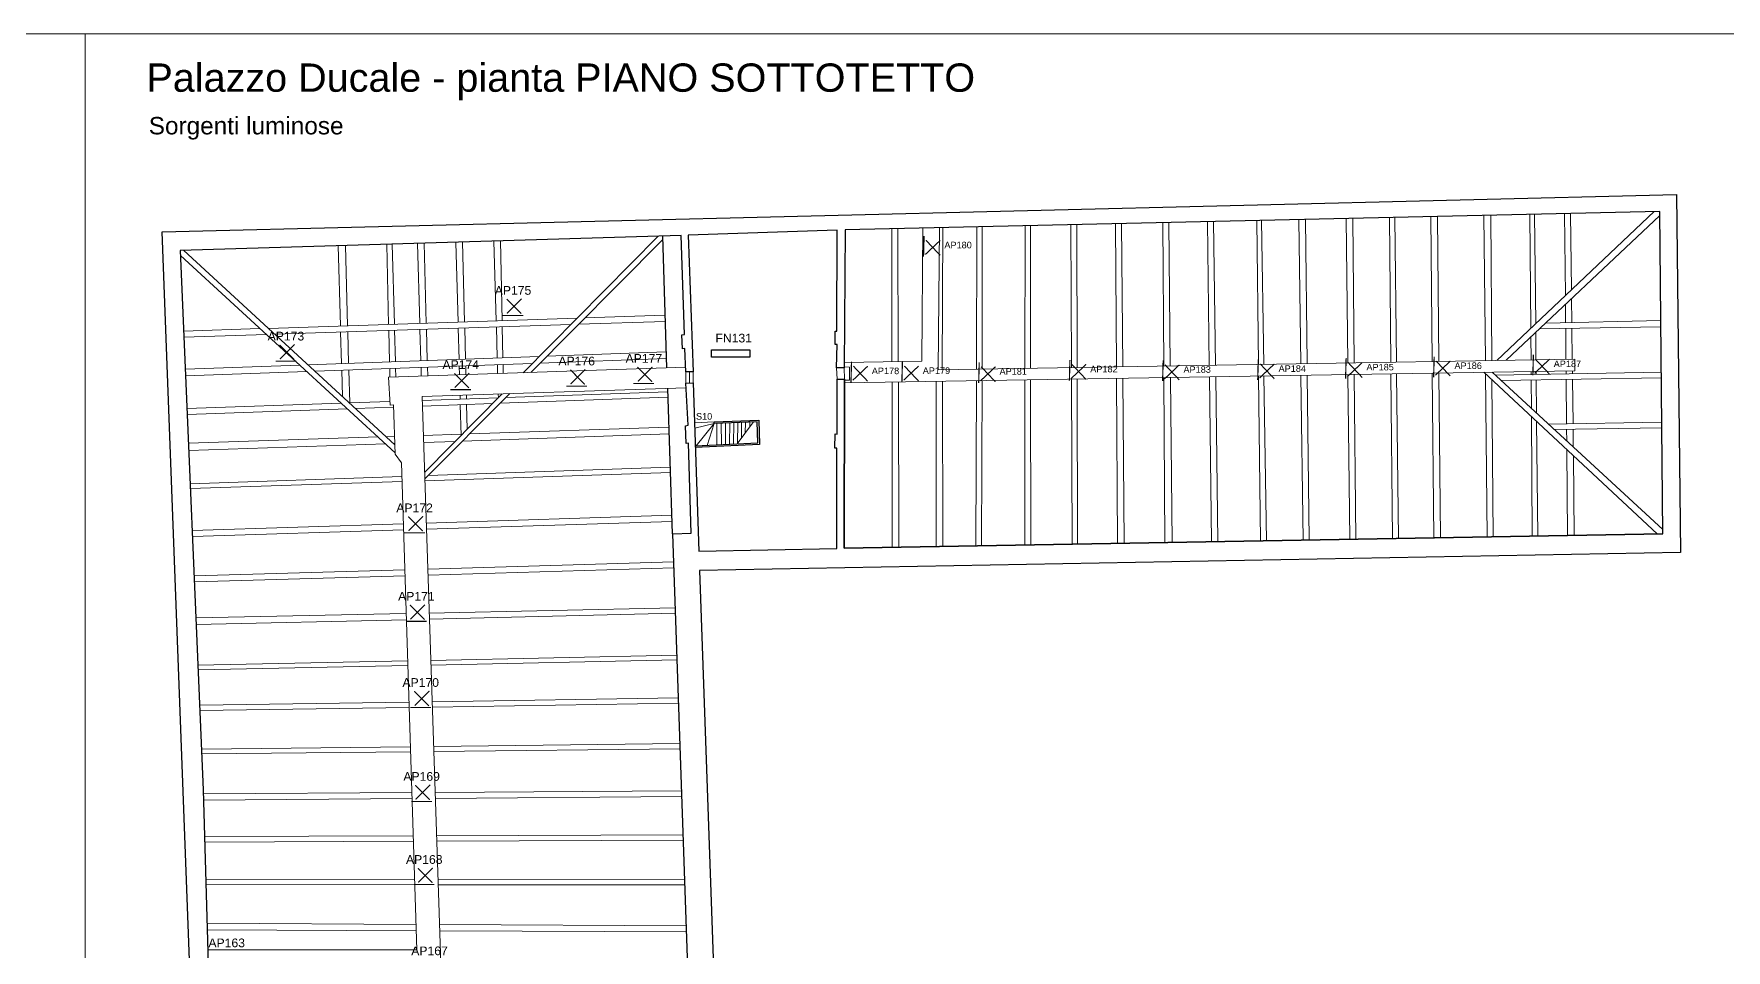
# Model space of a CAD drawing. Header units: millimetres. Extents: x 195 to 76808, y -2861 to 4318.
# Drawn here: x 70770 to 74655, y 2206 to 4309 of the extents above; entities that cross this region are included whole.
import ezdxf

# ---------------------------------------------------------------- set-up
doc = ezdxf.new("R2010")
doc.units = ezdxf.units.MM
for name, color, linetype, lineweight in [('_sottile', 253, 'Continuous', 5), ('LAMPADINE', 30, 'Continuous', 30), ('muri', 7, 'Continuous', 9), ('num.vani', 66, 'Continuous', 9)]:
    doc.layers.add(name, color=color, linetype=linetype, lineweight=lineweight)
doc.styles.add('ducale_200', font='ARIAL.TTF', dxfattribs={"height": 1})
doc.styles.get("Standard").update_dxf_attribs({"font": 'ARIAL.TTF'})

# ---------------------------------------------------------------- blocks, each defined once
blk = doc.blocks.new('re')
at = {"const_width": 0.3}
for points in [[(51.55, 419.05), (51.66, 413.81)], [(55.72, 418.12), (52.08, 414.34)], [(52.09, 417.95), (55.87, 414.31)]]:
    blk.add_lwpolyline(points, dxfattribs=at)

msp = doc.modelspace()

# ---------------------------------------------------------------- linework, layer by layer
at = {"layer": '_sottile'}
for p, q in [((72810.9, 3863.5), (72809, 3557.6)), ((72809, 3557.6), (72631, 3554.9)), ((74307.9, 3535.7), (72631.2, 3507.8)), ((74308.1, 3562.4), (74307.9, 3535.7))]:
    msp.add_line(p, q, dxfattribs=at)
for points in [[(73782.7, 3885.1), (73786.6, 3553.6)], [(73798, 3885.4), (73801.2, 3553.8)], [(73882.1, 3887.3), (73885.3, 3555.3)], [(73894.4, 3887.6), (73898.2, 3555.5)], [(73976.9, 3889.5), (73980.1, 3556.9)], [(73992.2, 3889.8), (73995.4, 3557.1)], [(74099.2, 3892.3), (74102.4, 3558.9)], [(74114.6, 3892.6), (74117, 3559.2)], [(74490, 3901.2), (74129, 3559.4)], [(74503, 3891.9), (74149.9, 3559.7)], [(74204.7, 3894.7), (74206.7, 3633)], [(74215.5, 3894.9), (74217.9, 3643.5)], [(74284.3, 3896.5), (74286.1, 3708.1)], [(74298, 3896.8), (74300.1, 3721.4)], [(72739.9, 3861.4), (72740.3, 3556.5)], [(72753.7, 3861.7), (72754.8, 3556.8)], [(74308.1, 3562.4), (72846.5, 3537.7), (72849.2, 3864.4)], [(72856.8, 3864.6), (72855.2, 3537.8)], [(72934.9, 3866.5), (72934.7, 3539.2)], [(72947.2, 3866.7), (72947.6, 3539.4)], [(73045.7, 3868.3), (73045.5, 3541)], [(73058, 3868.6), (73058.4, 3541.3)], [(73151.2, 3870.7), (73152.4, 3542.8)], [(73165, 3871), (73165.5, 3543.1)], [(73253.7, 3873), (73255.5, 3544.6)], [(73267.5, 3873.3), (73269.9, 3544.8)], [(73362.2, 3875.5), (73364.1, 3546.4)], [(73376, 3875.8), (73379.2, 3546.7)], [(73464.7, 3877.8), (73468.6, 3548.2)], [(73478.5, 3878.1), (73483, 3548.4)], [(73577.8, 3880.4), (73581.7, 3550.1)], [(73588.6, 3880.7), (73593.8, 3550.3)], [(73674.2, 3882.6), (73678.7, 3551.8)], [(73689.5, 3882.9), (73693.4, 3552)], [(71115.1, 3811.9), (71599, 3366)], [(71468.7, 3822.4), (71474.3, 3638.5)], [(71485.6, 3822.9), (71490.6, 3639)], [(71580.4, 3825.7), (71584.9, 3642.1)], [(71592.7, 3826.1), (71598.1, 3642.6)], [(71650.9, 3827.8), (71656.2, 3644.5)], [(71666.1, 3828.2), (71671.2, 3645)], [(71739.5, 3830.4), (71744.3, 3647.4)], [(71754.8, 3830.9), (71759.3, 3647.9)], [(71826.7, 3833), (71831.8, 3650.2)], [(71842, 3833.5), (71845.5, 3650.7)], [(72203.3, 3844.2), (71893.4, 3531.2)], [(72213.9, 3836.3), (71911, 3531.8)], [(71106.8, 3800.1), (71599.9, 3347.7)], [(74300.3, 3701.2), (74300.9, 3646.3)], [(71309.2, 3633), (72017.3, 3656.3)], [(72035.5, 3656.9), (72219, 3663)], [(74286.2, 3688), (74286.6, 3646)], [(71114.3, 3626.6), (71289.6, 3632.4)], [(71114.9, 3612.7), (71304.3, 3619)], [(71323.8, 3619.6), (72003.1, 3641.9)], [(71474.7, 3624.6), (71476.9, 3552.2)], [(71491, 3625.1), (71493, 3552.7)], [(71585.2, 3628.2), (71586.9, 3556.1)], [(71598.5, 3628.6), (71600.6, 3556.6)], [(71656.6, 3630.6), (71658.7, 3558.7)], [(71671.6, 3631), (71673.6, 3559.2)], [(71744.7, 3633.4), (71746.6, 3561.9)], [(71759.7, 3633.9), (71761.4, 3562.4)], [(71832.2, 3636.3), (71834.1, 3565)], [(71845.8, 3636.8), (71847.2, 3565.5)], [(72021.2, 3642.5), (72219.4, 3649.1)], [(74206.8, 3613.3), (74207.2, 3560.7)], [(74218, 3623.8), (74218.6, 3560.9)], [(74505.4, 3636.3), (74226.6, 3631.8)], [(74505.3, 3650.8), (74241.6, 3645)], [(74286.8, 3632.8), (74287.4, 3562.1)], [(74301.1, 3633), (74301.9, 3562.3)], [(71948.2, 3569.1), (72221.5, 3578.9)], [(71118, 3539.3), (71380.8, 3548.7)], [(72267, 3543.6), (71584.7, 3520.9), (71588.5, 3456.6), (71596.2, 3457.8), (71599.8, 3344.6), (71614.3, 3324.2), (71649.7, 2206.8), (71169.7, 2206.6)], [(71400, 3549.4), (71930.3, 3568.5)], [(71416, 3534.6), (71914.6, 3552.5)], [(71477.4, 3536.8), (71479.2, 3476.4)], [(71493.4, 3537.4), (71495.5, 3461.8)], [(71587.3, 3540.8), (71587.8, 3521)], [(71601, 3541.3), (71601.6, 3521.4)], [(71659.2, 3543.4), (71659.8, 3523.4)], [(71674, 3543.9), (71674.5, 3523.9)], [(71747, 3546.5), (71747.5, 3526.3)], [(71761.8, 3547), (71762.3, 3526.8)], [(71834.6, 3549.7), (71835.1, 3529.2)], [(71847.5, 3550.1), (71847.9, 3529.7)], [(71932.3, 3553.2), (72222, 3563.6)], [(72613, 3542.6), (72614.4, 3516.6)], [(72630.6, 3542.7), (72631.2, 3516.7)], [(72630.7, 3544.8), (72642.9, 3544.3), (72642.8, 3514.3), (72631.2, 3514.2)], [(74287.7, 3535.3), (74287.7, 3528.4)], [(74302.2, 3535.6), (74302.3, 3528.7)], [(71118.7, 3523.9), (71396.9, 3533.9)], [(72266.8, 3496.3), (71661.8, 3476.8), (71729.1, 1431.8)], [(72267.4, 3532.9), (72267.2, 3506.9)], [(72275.8, 3533), (72275.6, 3507.4)], [(72284.2, 3533.1), (72284, 3507.9)], [(72740.4, 3509.6), (72741, 3130.6)], [(72754.9, 3509.8), (72756.3, 3130.9)], [(72842.1, 3511.3), (72841.8, 3132.4)], [(72856.6, 3511.5), (72857.2, 3132.6)], [(72934.7, 3512.8), (72932.8, 3134)], [(72947.7, 3513), (72945.9, 3134.2)], [(73045.4, 3514.7), (73045.2, 3135.9)], [(73058.5, 3514.9), (73059, 3136.2)], [(73152.4, 3516.5), (73153.8, 3137.9)], [(73165.5, 3516.7), (73166, 3138.1)], [(73255.6, 3518.2), (73257.8, 3139.7)], [(73270.1, 3518.4), (73273, 3140)], [(73364.2, 3520), (73366.3, 3141.6)], [(73379.4, 3520.2), (73383.1, 3141.9)], [(73468.9, 3521.7), (73473.4, 3143.5)], [(73483.4, 3522), (73488.6, 3143.7)], [(73582, 3523.6), (73586.5, 3145.5)], [(73594.2, 3523.8), (73600.2, 3145.7)], [(73679.1, 3525.2), (73684.3, 3147.2)], [(73693.7, 3525.5), (73698.1, 3147.4)], [(73786.9, 3527), (73791.3, 3149.1)], [(73801.5, 3527.3), (73805.1, 3149.3)], [(73885.5, 3528.7), (73889.1, 3150.8)], [(73898.6, 3528.9), (73902.9, 3151)], [(73980.4, 3530.2), (73984, 3152.5)], [(73995.6, 3530.5), (73999.2, 3152.7)], [(74098.9, 3532.2), (74496.8, 3161.5)], [(74102.7, 3528.6), (74106.3, 3154.6)], [(74117.3, 3515), (74120, 3154.9)], [(74117.7, 3532.5), (74509.8, 3171.4)], [(74125.4, 3525.5), (74506.4, 3532.3)], [(74138.3, 3513.6), (74506.5, 3519.3)], [(74207.4, 3534), (74207.5, 3527)], [(74207.5, 3514.7), (74208, 3449.3)], [(74218.9, 3534.2), (74219, 3527.2)], [(74219.1, 3514.8), (74219.8, 3438.5)], [(74287.8, 3515.9), (74288.8, 3414.1)], [(74302.4, 3516.1), (74303.6, 3414.3)], [(71121.9, 3448.9), (71476.2, 3461.1)], [(71495.5, 3461.8), (71588, 3465)], [(71662.1, 3467.6), (71836.4, 3473.6)], [(71662.6, 3454.6), (71823.3, 3460.4)], [(71845.5, 3482.7), (71845.5, 3482.7), (71667.6, 3303)], [(71862.9, 3483.3), (71862.9, 3483.3), (71668.1, 3287.4)], [(71748.8, 3479.6), (71749, 3470.6)], [(71749.3, 3457.7), (71751.2, 3387.5)], [(71763.5, 3480.1), (71763.7, 3471.1)], [(71764, 3458.2), (71765.4, 3401.9)], [(71836.4, 3482.4), (71836.7, 3473.8)], [(71840.7, 3461), (72226.2, 3474.8)], [(71853.8, 3474.2), (72225.8, 3487)], [(71122.5, 3435.2), (71490.1, 3448.4)], [(71508.9, 3449.1), (71596.4, 3452.2)], [(74208.2, 3430.4), (74210.2, 3156.4)], [(74220, 3419.4), (74222.5, 3156.7)], [(71125.3, 3369.4), (71560.5, 3383.8)], [(71579.1, 3384.4), (71598.5, 3385.1)], [(71664.8, 3387.3), (71751.1, 3390.1)], [(71754.4, 3374.3), (72228.9, 3390.7)], [(71770.9, 3390.8), (72228.4, 3406)], [(72331.8, 3418.5), (72287, 3416.4)], [(72331.8, 3414.5), (72287.5, 3403.9)], [(72331.8, 3414.5), (72290.8, 3363.2)], [(72331.8, 3414.5), (72315.8, 3364.4)], [(72338.2, 3414.7), (72338.5, 3365.5)], [(72348.4, 3415.2), (72348.7, 3366)], [(72358.4, 3415.6), (72357.9, 3366.4)], [(72367.8, 3416), (72367.3, 3366.9)], [(72377, 3416.4), (72376.2, 3367.3)], [(72422.6, 3418.3), (72385.2, 3367.7)], [(72386.4, 3416.8), (72386, 3368.8)], [(72394.8, 3417.2), (72394.5, 3380.4)], [(72403.8, 3417.6), (72403.4, 3392.3)], [(72414, 3418), (72413.8, 3406.4)], [(74246.2, 3413.4), (74507.5, 3417.7)], [(74259.5, 3400.7), (74507.6, 3404.7)], [(74288.9, 3401.2), (74289.1, 3374.6)], [(74303.7, 3401.4), (74304.2, 3360.7)], [(71126, 3352.5), (71577.6, 3368.1)], [(71596.1, 3368.8), (71599, 3368.9)], [(71665.3, 3371.2), (71737.5, 3373.7)], [(74289.3, 3354.8), (74291.2, 3157.9)], [(71675.7, 3295), (72231.4, 3314.2)], [(74304.4, 3340.7), (74306.5, 3158.1)], [(71129.3, 3276.1), (71615.3, 3292.9)], [(71129.8, 3265.4), (71615.7, 3281.5)], [(71668.2, 3283.2), (72231.8, 3301.9)], [(71671.4, 3186.1), (72235, 3204.1)], [(71671.9, 3171.9), (72235.5, 3189.5)], [(71133.9, 3169), (71618.7, 3184.4)], [(71134.5, 3155.2), (71619.2, 3170.3)], [(71138.4, 3064.8), (71622.1, 3079)], [(71674.9, 3080.5), (72239.2, 3097)], [(71675.3, 3066.8), (72239.7, 3083.2)], [(71139, 3051.1), (71622.5, 3065.2)], [(71678.2, 2979.6), (72242.9, 2991.3)], [(71142.5, 2968.4), (71625.3, 2978.5)], [(71143.2, 2953.2), (71625.7, 2964.5)], [(71678.6, 2965.8), (72243.3, 2979.1)], [(71681.8, 2871), (72246.7, 2882.8)], [(71147.2, 2859.8), (71628.7, 2869.9)], [(71147.7, 2849.1), (71629, 2859.2)], [(71682.1, 2860.3), (72247.1, 2872.2)], [(71151.2, 2768), (71631.7, 2775.4)], [(71151.5, 2755.8), (71632.1, 2763.1)], [(71684.9, 2776.2), (72250.1, 2785)], [(71685.3, 2764), (72250.5, 2772.6)], [(71155.5, 2667), (71634.9, 2672.8)], [(71155.9, 2656.3), (71635.3, 2661.3)], [(71688.3, 2673.4), (72253.7, 2680.2)], [(71688.6, 2661.9), (72254.2, 2667.9)], [(71159.7, 2564.5), (71638.3, 2567.6)], [(71691.7, 2567.9), (72257.5, 2571.5)], [(71160.1, 2550.7), (71638.7, 2554.1)], [(71692.2, 2554.5), (72258, 2558.5)], [(71162.5, 2466.6), (71641.4, 2468.3)], [(71162.8, 2454.3), (71641.8, 2456.1)], [(71695, 2468.5), (72261, 2470.5)], [(71695.4, 2456.3), (72261.5, 2458.3)], [(71165.2, 2368.7), (71644.6, 2368.1)], [(71165.6, 2356.5), (71645, 2356.2)], [(71698.3, 2368), (72264.6, 2367.2)], [(71698.7, 2356.1), (72265, 2355.8)], [(71168, 2267.8), (71647.8, 2265.1)], [(71701.7, 2264.8), (72268.3, 2261.7)], [(71168.5, 2252.5), (71648.3, 2250.5)], [(71702.2, 2250.3), (72268.8, 2247.9)]]:
    msp.add_lwpolyline(points, dxfattribs=at)
at = {"layer": 'LAMPADINE'}
msp.add_lwpolyline([(72326, 3583.7), (72414, 3583.7), (72414, 3566.6), (72326, 3566.6)], close=True, dxfattribs=at)
at = {"layer": 'muri'}
for p, q in [((67971.8, 4308.8), (70888.4, 4308.8)), ((70888.4, 108.8), (70888.4, 4308.8)), ((70888.4, 4308.8), (73848.4, 4308.8))]:
    msp.add_line(p, q, dxfattribs=at)
at = {"layer": 'muri', "linetype": 'ByBlock', "lineweight": 30}
for p, q in [((71065.1, 3854.4), (74541, 3939.8)), ((74541, 3939.8), (74550.3, 3119)), ((74503, 3901.4), (72632.8, 3858.9)), ((74509.9, 3161.7), (74503, 3901.4)), ((71143.7, 1756.8), (71065.1, 3854.4)), ((71065.1, 3854.4), (71065.1, 3854.4)), ((71065.1, 3854.4), (71065.1, 3854.4)), ((71065.1, 3854.4), (71065.1, 3854.4)), ((72614.5, 3858.1), (72272.6, 3846.7)), ((72272.6, 3846.7), (72284.2, 3533.1)), ((72613.8, 3626.6), (72614.5, 3858.1)), ((72632.8, 3858.9), (72630.6, 3542.7)), ((72256.5, 3845.8), (71106.3, 3811.6)), ((71106.3, 3811.6), (71159.5, 2574.4)), ((72264.3, 3618.6), (72256.5, 3845.8)), ((72258.2, 3618), (72264.3, 3618.6)), ((72259.4, 3585.9), (72258.2, 3618)), ((72609.6, 3596.2), (72609.9, 3626.7)), ((72609.9, 3626.7), (72613.8, 3626.6)), ((72264.7, 3586.5), (72259.4, 3585.9)), ((72267.4, 3532.9), (72264.7, 3586.5)), ((72614.2, 3596), (72609.6, 3596.2)), ((72613, 3542.6), (72614.2, 3596)), ((72630.6, 3542.7), (72613, 3542.6)), ((72267.2, 3506.9), (72284, 3507.9)), ((72272.1, 3410.5), (72267.2, 3506.9)), ((72284.2, 3533.1), (72267.4, 3532.9)), ((72284, 3507.9), (72296.7, 3121.7)), ((72614.4, 3516.6), (72631.2, 3516.7)), ((72614.4, 3390.5), (72614.4, 3516.6)), ((72631.2, 3516.7), (72630.9, 3128.7)), ((72266.7, 3409.2), (72272.1, 3410.5)), ((72267.6, 3368.7), (72266.7, 3409.2)), ((72609, 3357.8), (72609.8, 3390.7)), ((72609.8, 3390.7), (72614.4, 3390.5)), ((72272.9, 3369.2), (72267.6, 3368.7)), ((72279.2, 3162.7), (72272.9, 3369.2)), ((72614, 3357.7), (72609, 3357.8)), ((72614.1, 3127.7), (72614, 3357.7)), ((72237, 3161.8), (72279.2, 3162.7)), ((72297.5, 1424.1), (72237, 3161.8)), ((72630.9, 3128.7), (74509.9, 3161.7)), ((72296.7, 3121.7), (72614.1, 3127.7)), ((74550.3, 3119), (72298.3, 3077.3)), ((72298.3, 3077.3), (72355.9, 1456.4)), ((71159.5, 2574.4), (71191.1, 1441.9))]:
    msp.add_line(p, q, dxfattribs=at)
at = {"layer": 'muri'}
msp.add_lwpolyline([(70888.4, 4308.8), (76668.5, 4308.8), (76668.5, 373.1), (70888.4, 373.1)], close=True, dxfattribs=at)
msp.add_lwpolyline([(73848.4, 4308.8), (76808.4, 4308.8)], dxfattribs=at)
at = {"layer": 'muri', "linetype": 'ByBlock', "lineweight": 30}
for points in [[(72213.6, 3844.5), (72222.6, 3542.2)], [(72630.9, 3128.7), (72631.2, 3516.7)], [(72236.4, 3161.2), (72225.5, 3494.7)], [(72288.8, 3363.1), (72432.4, 3370), (72430.7, 3418.7), (72331.8, 3414.5), (72331.8, 3418.5), (72434.5, 3422.2), (72434.5, 3422.2), (72436.5, 3366.1), (72436.5, 3366.1), (72288.9, 3359.7)], [(74509.9, 3161.7), (72630.9, 3128.7)]]:
    msp.add_lwpolyline(points, dxfattribs=at)

# ---------------------------------------------------------------- block references
at = {"layer": 'LAMPADINE', "zscale": 9.033835601794319}
for p, xscale, yscale, rotation in [((72169.9, 85.8), 9.033835601793768, 9.03383560179418, 357.291153000031), ((75621.9, 3119.2), 9.033835601794351, 9.03383560179418, 88.82196911853039), ((75100.6, 3014.3), 9.033835601794351, 9.03383560179418, 88.82196911853039), ((73568.6, -186.8), 9.033835601793768, 9.03383560179418, 357.291153000031), ((75768, 2957), 9.033835601794351, 9.03383560179418, 88.82196911853039), ((75922.2, 2963.1), 9.033835601794351, 9.03383560179418, 88.82196911853039), ((72003.3, -203), 9.033835601793768, 9.03383560179418, 357.291153000031), ((72120.2, -202.6), 9.033835601793768, 9.03383560179418, 357.291153000031), ((72296.5, -204.3), 9.033835601793768, 9.03383560179418, 357.291153000031), ((72504.7, -198.8), 9.033835601793768, 9.03383560179418, 357.291153000031), ((72718.7, -199.9), 9.033835601793768, 9.03383560179418, 357.291153000031), ((72937, -197.7), 9.033835601793768, 9.03383560179418, 357.291153000031), ((73138.7, -194.5), 9.033835601793768, 9.03383560179418, 357.291153000031), ((73340.8, -191.2), 9.033835601793768, 9.03383560179418, 357.291153000031), ((75501.8, 2948.8), 9.033835601794351, 9.03383560179418, 88.82196911853039), ((75395.9, 2620.2), 9.033835601794351, 9.03383560179418, 88.82196911853039), ((75399.9, 2417.3), 9.033835601794351, 9.03383560179418, 88.82196911853039), ((75410, 2219.4), 9.033835601794351, 9.033835601794294, 88.82196911853039), ((75412, 2003.9), 9.033835601794351, 9.033835601794294, 88.82196911853039), ((75418, 1813.3), 9.033835601794351, 9.033835601794294, 88.82196911853039)]:
    msp.add_blockref('re', p, dxfattribs=dict(at, xscale=xscale, yscale=yscale, rotation=rotation))

# ---------------------------------------------------------------- texts
at = {"layer": 'LAMPADINE', "color": 150, "width": 767, "attachment_point": 1, "line_spacing_factor": 0.75, "style": 'ducale_200'}
for s, insert, char_height in [('AP180', (72860.6, 3831.7), 15), ('AP175', (71828.5, 3730.1), 20), ('AP173', (71307.2, 3625.2), 20), ('FN131', (72335.1, 3620.7), 20), ('AP177 ', (72128.8, 3574), 20), ('AP174 ', (71708.5, 3559.8), 20), ('AP176 ', (71974.6, 3568), 20), ('AP178', (72694, 3542.9), 15), ('AP179', (72810.9, 3543.4), 15), ('AP181', (72987.2, 3541.7), 15), ('AP182', (73195.4, 3547.1), 15), ('AP183', (73409.4, 3546), 15), ('AP184', (73627.7, 3548.2), 15), ('AP185', (73829.4, 3551.5), 15), ('AP186', (74031.5, 3554.8), 15), ('AP187', (74259.3, 3559.1), 15), ('AP172 ', (71602.5, 3231.1), 20), ('AP171', (71606.6, 3028.2), 20), ('AP170', (71616.6, 2830.3), 20), ('AP169 ', (71618.7, 2614.8), 20), ('AP168 ', (71624.7, 2424.2), 20), ('AP163 ', (71171.2, 2232.8), 20), ('AP167 ', (71636.8, 2214.5), 20)]:
    msp.add_mtext(s, dxfattribs=dict(at, insert=insert, char_height=char_height))
at = {"layer": 'muri', "linetype": 'Continuous', "ltscale": 0.1, "attachment_point": 1}
for s, insert, char_height, width in [('Palazzo Ducale - pianta PIANO SOTTOTETTO', (71028.9, 4240.9), 65, 20000), ('Sorgenti luminose', (71034.2, 4118.1), 40, 1389.355)]:
    msp.add_mtext(s, dxfattribs=dict(at, insert=insert, char_height=char_height, width=width))
at = {"layer": 'num.vani', "linetype": 'Continuous', "insert": (72290.4, 3438.5), "char_height": 15, "width": 1389.36, "attachment_point": 1}
msp.add_mtext('{\\fArial|b0|i0|c0|p34;S10}', dxfattribs=at)

doc.saveas('drawing.dxf')
